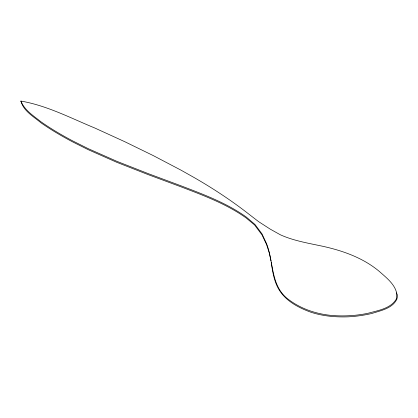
<?xml version="1.0" encoding="UTF-8"?>
<svg xmlns="http://www.w3.org/2000/svg" width="418" height="418" viewBox="0 0 418 418"><rect width="100%" height="100%" fill="white"/><g stroke="black" fill="none" stroke-linecap="round" stroke-linejoin="round"><path stroke-width="0.63" d="M20.9 101.067C46.863 105.535 70.59 118.028 94.761 127.997L124.689 141.665L153.301 155.616L180.952 170.131L194.104 177.53C213.514 188.685 232.241 201.053 249.839 214.889L258.601 221.634L270.2 229.116L280.353 234.791C293.3 240.627 307.413 243.025 321.212 245.956L321.928 246.092C342.473 250.565 363.122 257.786 379.387 271.486C387.099 278.362 397.926 286.44 396.928 297.961C391.645 308.494 378.295 310.407 367.992 313.275C357.515 315.47 346.768 316.254 336.082 315.747C318.793 314.942 301.566 309.571 287.772 298.917C270.268 285.301 273.905 261.459 266.24 242.936L261.981 233.861L255.037 224.518L246.207 216.989C226.242 202.746 202.976 194.229 180.257 185.524L148.453 173.71L116.894 161.332L88.088 148.599L72.539 140.824C61.686 135.071 51.069 128.854 41.006 121.805C33.581 115.849 24.557 110.31 20.9 101.067C23.366 111.021 33.691 116.627 41.027 122.84C51.09 129.888 61.712 136.106 72.565 141.859L88.109 149.634L116.915 162.367L148.479 174.745L180.283 186.559C202.996 195.263 226.263 203.78 246.228 218.018L254.593 224.994L262.002 234.895L266.637 244.729L269.375 253.188L270.989 260.926M396.452 292.877L397.1 294.533L396.948 298.995C392.559 308.5 380.882 310.527 371.889 313.463C364.156 315.266 356.282 316.405 348.351 316.828C335.685 317.283 322.811 316.175 310.736 312.168C297.961 307.507 284.909 300.589 278.163 288.206C273.889 280.29 272.573 271.298 271.24 262.525"/></g></svg>
